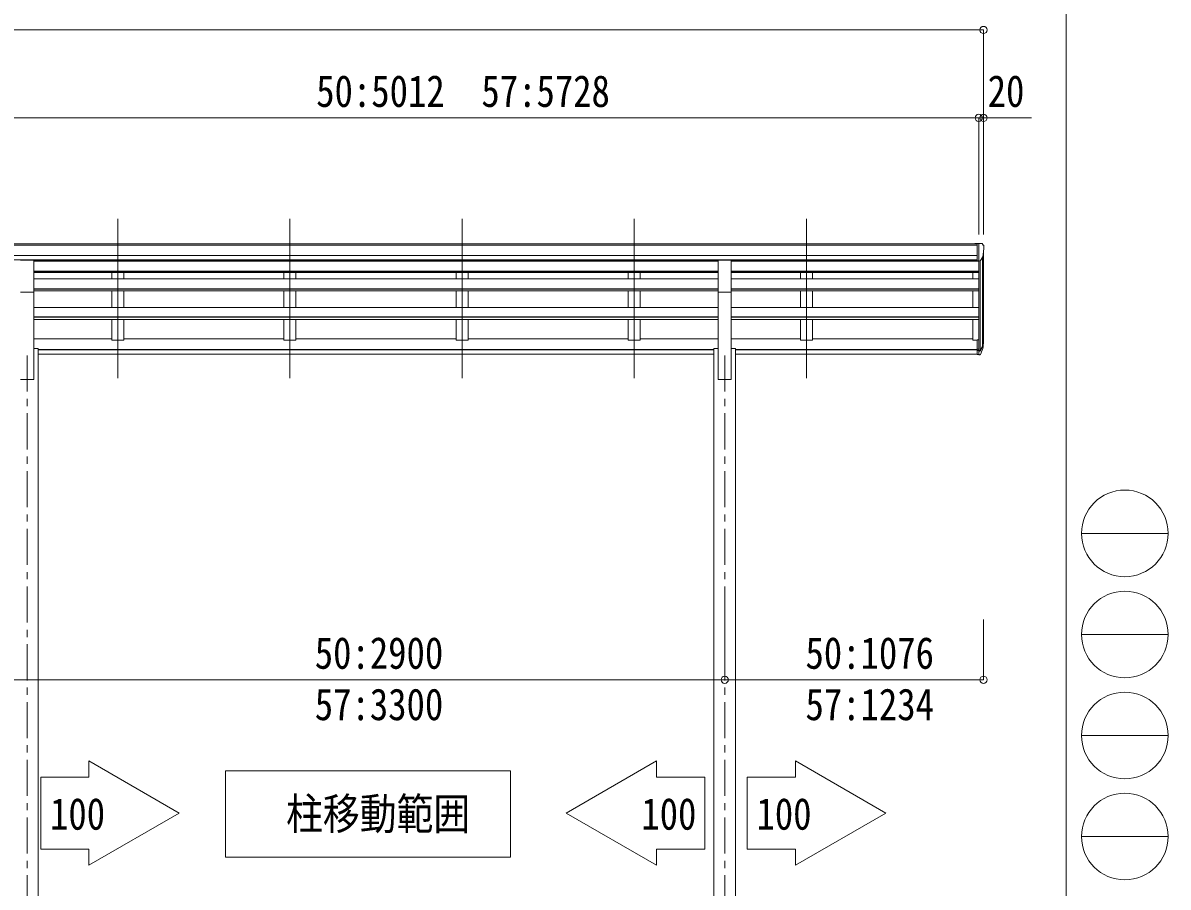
# Model space of a CAD drawing. Units: millimetres, scale not verified. Extents: x -8385 to 8479, y -5853 to 5787.
# Drawn here: x 3717 to 8479, y -2553 to 1039 of the extents above; entities that cross this region are included whole.
import ezdxf
from ezdxf.enums import TextEntityAlignment as Align

# ---------------------------------------------------------------- set-up
doc = ezdxf.new("R2010")
doc.units = ezdxf.units.MM
doc.header["$LTSCALE"] = 30
doc.header["$PDMODE"] = 32
doc.header["$PDSIZE"] = 30
doc.linetypes.add('CHAIN1', pattern=[8, 5, -1, 1, -1])
for name, color, linetype, lineweight in [('0-1_本体', 4, 'Continuous', 9), ('0-2_部品', 7, 'Continuous', 9), ('0-6_OTH_LINE', 7, 'Continuous', 9), ('0-8_PARTS2', 5, 'Continuous', 9), ('0-A_寸法', 7, 'Continuous', 9), ('F-0_240', 7, 'Continuous', 9)]:
    doc.layers.add(name, color=color, linetype=linetype, lineweight=lineweight)
doc.styles.add('ＭＳ ゴシック', font='')
doc.styles.get('ＭＳ ゴシック').set_extended_font_data('MS Gothic')

msp = doc.modelspace()

# ---------------------------------------------------------------- linework, layer by layer
at = {"layer": '0-1_本体'}
for p, q in [((7684.57, 120.63), (2695.57, 120.63)), ((7684.57, 115.29), (2695.57, 115.29)), ((7684.57, 71.76), (2685.57, 71.75)), ((7684.57, 54.09), (2685.57, 54.09)), ((6607.57, 51.71), (3762.57, 51.71)), ((6607.57, 49.24), (3762.57, 49.24)), ((4086.07, 51.71), (4086.07, 49.24)), ((4136.07, 51.71), (4136.07, 49.24)), ((4802.07, 51.71), (4802.07, 49.24)), ((4852.07, 51.71), (4852.07, 49.24)), ((5518.07, 51.71), (5518.07, 49.24)), ((5568.07, 51.71), (5568.07, 49.24)), ((6234.07, 51.71), (6234.07, 49.24)), ((6284.07, 51.71), (6284.07, 49.24)), ((6662.57, 51.71), (7684.57, 51.71)), ((7691.07, 49.24), (6662.57, 49.24)), ((6950.07, 51.71), (6950.07, 49.24)), ((7000.07, 51.71), (7000.07, 49.24)), ((7691.07, 49.25), (7691.07, -278.19)), ((7697.07, 49.73), (7697.07, -322.63)), ((7706.79, 65.08), (7706.79, -304.63)), ((7711.07, -280.36), (7711.07, 83.88)), ((6607.57, 7.05), (3762.57, 7.05)), ((6607.57, 5.66), (3762.57, 5.66)), ((6607.57, 1.97), (3762.57, 1.97)), ((4086.07, 1.97), (4086.07, -25.28)), ((4136.07, 1.97), (4136.07, -25.28)), ((4802.07, 1.97), (4802.07, -25.28)), ((4852.07, 1.97), (4852.07, -25.28)), ((5518.07, 1.97), (5518.07, -25.28)), ((5568.07, 1.97), (5568.07, -25.28)), ((6234.07, 1.97), (6234.07, -25.28)), ((6284.07, 1.97), (6284.07, -25.28)), ((7691.07, 7.05), (6662.57, 7.05)), ((7691.07, 5.66), (6662.57, 5.66)), ((7691.07, 1.97), (6662.57, 1.97)), ((6950.07, 1.97), (6950.07, -25.28)), ((7000.07, 1.97), (7000.07, -25.28)), ((7666.07, -25.28), (7666.07, 1.97)), ((6607.57, -25.28), (3762.57, -25.28)), ((7691.07, -25.28), (6662.57, -25.28)), ((6607.57, -66.01), (3762.57, -66.01)), ((6607.57, -67.49), (3762.57, -67.49)), ((6607.57, -74.3), (3762.57, -74.3)), ((3762.57, -443.49), (3762.57, -79.55)), ((4086.07, -74.3), (4086.07, -143.79)), ((4136.07, -74.3), (4136.07, -143.79)), ((4802.07, -74.3), (4802.07, -143.79)), ((4852.07, -74.3), (4852.07, -143.79)), ((5518.07, -74.3), (5518.07, -143.79)), ((5568.07, -74.3), (5568.07, -143.79)), ((6234.07, -74.3), (6234.07, -143.79)), ((6284.07, -74.3), (6284.07, -143.79)), ((6607.57, -443.49), (6607.57, -79.55)), ((7691.07, -66.01), (6662.57, -66.01)), ((7691.07, -67.49), (6662.57, -67.49)), ((7691.07, -74.3), (6662.57, -74.3)), ((6662.57, -443.49), (6662.57, -79.55)), ((6950.07, -74.3), (6950.07, -143.79)), ((7000.07, -74.3), (7000.07, -143.79)), ((7666.07, -143.79), (7666.07, -74.3)), ((6607.57, -143.79), (3762.57, -143.79)), ((6607.57, -183.1), (3762.57, -183.1)), ((6607.57, -184.59), (3762.57, -184.59)), ((7691.07, -143.79), (6662.57, -143.79)), ((7691.07, -183.1), (6662.57, -183.1)), ((7691.07, -184.59), (6662.57, -184.59)), ((6607.57, -194.06), (3762.57, -194.06)), ((4136.07, -194.06), (4136.07, -279.02)), ((4852.07, -194.06), (4852.07, -279.02)), ((5568.07, -194.06), (5568.07, -279.02)), ((6284.07, -194.06), (6284.07, -279.02)), ((7691.07, -194.06), (6662.57, -194.06)), ((7000.07, -194.06), (7000.07, -279.02)), ((7666.07, -279.02), (7666.07, -194.06)), ((4086.07, -274.22), (3762.57, -274.22)), ((4802.07, -274.22), (4136.07, -274.22)), ((5518.07, -274.22), (4852.07, -274.22)), ((6234.07, -274.22), (5568.07, -274.22)), ((6607.57, -274.22), (6284.07, -274.22)), ((6950.07, -274.22), (6662.57, -274.22)), ((7666.07, -274.22), (7000.07, -274.22)), ((7684.57, -279.02), (7666.07, -279.02)), ((3780.07, -313.49), (3762.57, -313.49)), ((3780.07, -313.49), (3780.07, -3443.49)), ((6590.07, -318.52), (3780.07, -318.52)), ((6590.07, -319.91), (3780.07, -319.91)), ((6607.57, -313.49), (6590.07, -313.49)), ((6590.07, -313.49), (6590.07, -3443.49)), ((6680.07, -313.49), (6662.57, -313.49)), ((6680.07, -313.49), (6680.07, -3443.49)), ((7684.57, -318.52), (6680.07, -318.52)), ((7684.57, -319.91), (6680.07, -319.91)), ((6590.07, -337.08), (3780.07, -337.08)), ((7684.57, -337.08), (6680.07, -337.08)), ((3762.57, -443.49), (3707.57, -443.49)), ((6662.57, -443.49), (6607.57, -443.49))]:
    msp.add_line(p, q, dxfattribs=at)
for points in [[(4086.07, -194.06), (4086.07, -279.02), (4136.07, -279.02)], [(4802.07, -194.06), (4802.07, -279.02), (4852.07, -279.02)], [(5518.07, -194.06), (5518.07, -279.02), (5568.07, -279.02)], [(6234.07, -194.06), (6234.07, -279.02), (6284.07, -279.02)], [(6950.07, -194.06), (6950.07, -279.02), (7000.07, -279.02)]]:
    msp.add_lwpolyline(points, dxfattribs=at)
at = {"layer": '0-2_部品'}
for p, q in [((7684.57, 122.24), (7674.57, 122.15)), ((7674.57, 120.63), (7674.57, 122.15)), ((7684.57, 50.25), (7684.57, 122.24)), ((7703.07, 122.24), (7684.57, 122.24)), ((7691.07, 49.25), (7691.07, 122.24)), ((7703.07, 122.24), (7705.4, 122.09)), ((7706.16, 121.67), (7710.23, 115.86)), ((7713.07, 112.87), (7713.07, 112.24)), ((3762.57, 52.37), (3707.57, 52.37)), ((3762.57, -79.7), (3762.57, 52.37)), ((6662.57, 52.37), (6607.57, 52.37)), ((6607.57, -79.7), (6607.57, 52.37)), ((6662.57, -79.7), (6662.57, 52.37)), ((7684.57, 50.25), (7691.07, 50.25)), ((7691.07, 49.25), (7696.28, 49.57)), ((7698.69, 51.07), (7707.97, 67.13)), ((3762.57, -79.7), (3707.57, -79.7)), ((6662.57, -79.7), (6607.57, -79.7)), ((7684.57, -278.19), (7684.57, -339.25)), ((7684.57, -278.19), (7691.07, -278.19)), ((7691.07, -278.19), (7691.07, -340.07)), ((7684.57, -316.5), (7691.07, -316.5)), ((7684.57, -321.9), (7691.07, -321.9)), ((7691.07, -322.9), (7696.2, -322.9)), ((7691.07, -324.9), (7695.92, -324.9)), ((7697.5, -322.15), (7707.26, -303.74)), ((7708.68, -304.23), (7698.51, -323.4)), ((7706.09, -321.09), (7698.51, -338.57)), ((7684.57, -339.25), (7691.07, -339.25)), ((7691.07, -340.07), (7695.92, -340.07))]:
    msp.add_line(p, q, dxfattribs=at)
for centre, radius, start, end in [((7705.34, 121.1), 1, 35, 86.5), ((7511.07, 112.24), 202, 347.09739, 0), ((7710.07, 112.87), 3, 0, 87), ((7696.1, 52.57), 3, 273.5, 330), ((7623.12, -277.78), 88.05, 342.78929, 2.77608), ((7622.41, -282.06), 89.07, 345.58812, 5.50424), ((7695.92, -321.9), 3, 270, 330), ((7696.2, -321.4), 1.5, 270, 330), ((7577.85, -285.01), 133.22, 344.28698, 356.72013), ((7695.92, -337.07), 3, 270, 330)]:
    msp.add_arc(centre, radius, start, end, dxfattribs=at)
at = {"layer": '0-6_OTH_LINE', "color": 6}
for p, q in [((6635.07, -1690.98), (6635.07, -1440.98)), ((7711.07, -1690.98), (7711.07, -1440.98)), ((7711.07, -1690.98), (1623.07, -1690.98))]:
    msp.add_line(p, q, dxfattribs=at)
at = {"layer": '0-6_OTH_LINE'}
for p, q in [((3991.37, -2028), (3991.37, -2095.2)), ((6351.71, -2028), (6351.71, -2095.2)), ((6928.81, -2028), (6928.81, -2095.2)), ((4559.87, -2429), (4559.87, -2069)), ((4559.87, -2069), (5744.82, -2069)), ((5744.82, -2069), (5744.82, -2429)), ((3991.37, -2394.8), (3790.97, -2394.8)), ((3991.37, -2394.8), (3991.37, -2462)), ((6351.71, -2394.8), (6552.11, -2394.8)), ((6351.71, -2394.8), (6351.71, -2462)), ((6928.81, -2394.8), (6728.41, -2394.8)), ((6928.81, -2394.8), (6928.81, -2462)), ((5744.82, -2429), (4559.87, -2429))]:
    msp.add_line(p, q, dxfattribs=at)
for points in [[(3991.37, -2462), (4367.22, -2245), (3991.37, -2028)], [(6351.71, -2462), (5975.85, -2245), (6351.71, -2028)], [(6928.81, -2462), (7304.67, -2245), (6928.81, -2028)], [(3991.37, -2095.2), (3790.97, -2095.2), (3790.97, -2394.8)], [(6351.71, -2095.2), (6552.11, -2095.2), (6552.11, -2394.8)], [(6928.81, -2095.2), (6728.41, -2095.2), (6728.41, -2394.8)]]:
    msp.add_lwpolyline(points, dxfattribs=at)
at = {"layer": '0-6_OTH_LINE', "color": 6}
for p in [(6635.07, -1690.98), (7711.07, -1690.98)]:
    msp.add_point(p, dxfattribs=at)
at = {"layer": '0-8_PARTS2'}
for p, q in [((4111.07, -437.28), (4111.07, 225.24)), ((4827.07, -437.28), (4827.07, 225.24)), ((5543.07, -437.28), (5543.07, 225.24)), ((6259.07, -437.28), (6259.07, 225.24)), ((6975.07, -437.28), (6975.07, 225.24))]:
    msp.add_line(p, q, dxfattribs=at)
at = {"layer": '0-8_PARTS2', "linetype": 'CHAIN1'}
for p, q in [((3735.07, -343.49), (3735.07, -3593.49)), ((6635.07, -343.49), (6635.07, -3593.49))]:
    msp.add_line(p, q, dxfattribs=at)
at = {"layer": '0-A_寸法', "color": 6}
for p, q in [((-2352.93, 1009.82), (7711.07, 1009.82)), ((7711.07, 1009.82), (7711.07, 159.25)), ((7691.07, 644.3), (7691.07, 159.25)), ((7691.07, 644.3), (7711.07, 644.3)), ((7711.07, 644.3), (7711.07, 159.25)), ((7711.07, 644.3), (7911.07, 644.3))]:
    msp.add_line(p, q, dxfattribs=at)
msp.add_lwpolyline([(-2332.93, 644.3), (2679.07, 644.3), (7691.07, 644.3)], dxfattribs=at)
for p in [(7711.07, 1009.82), (7691.07, 644.3), (7711.07, 644.3)]:
    msp.add_point(p, dxfattribs=at)
at = {"layer": 'F-0_240', "color": 5}
msp.add_line((8054.55, 5787.34), (8054.55, -5852.66), dxfattribs=at)
at = {"layer": 'F-0_240', "color": 4}
for p, q in [((8118.66, -1082.66), (8478.66, -1082.66)), ((8118.66, -1502.66), (8478.66, -1502.66)), ((8118.66, -1922.66), (8478.66, -1922.66)), ((8118.66, -2342.66), (8478.66, -2342.66))]:
    msp.add_line(p, q, dxfattribs=at)
for centre in [(8298.66, -1082.66), (8298.66, -1502.66), (8298.66, -1922.66), (8298.66, -2342.66)]:
    msp.add_circle(centre, 180, dxfattribs=at)

# ---------------------------------------------------------------- texts
at = {"layer": '0-6_OTH_LINE', "style": 'ＭＳ ゴシック', "width": 0.85}
for s, p in [('50:2900', (4930.44, -1684.98)), ('50:1076', (6970.81, -1684.98)), ('57:3300', (4930.44, -1898.53)), ('57:1234', (6970.81, -1898.53)), ('100', (3829.69, -2353.75)), ('柱移動範囲', (4811.37, -2353.75)), ('100', (6288.38, -2353.75)), ('100', (6767.14, -2353.75))]:
    msp.add_text(s, height=132, dxfattribs=at).set_placement(p, align=Align.BOTTOM_LEFT)
at = {"layer": '0-A_寸法', "style": 'ＭＳ ゴシック', "width": 0.85}
for s, p in [('50:5012  57:5728', (4936.4, 650.3)), ('20', (7728.57, 650.3))]:
    msp.add_text(s, height=132, dxfattribs=at).set_placement(p, align=Align.BOTTOM_LEFT)

doc.saveas('drawing.dxf')
